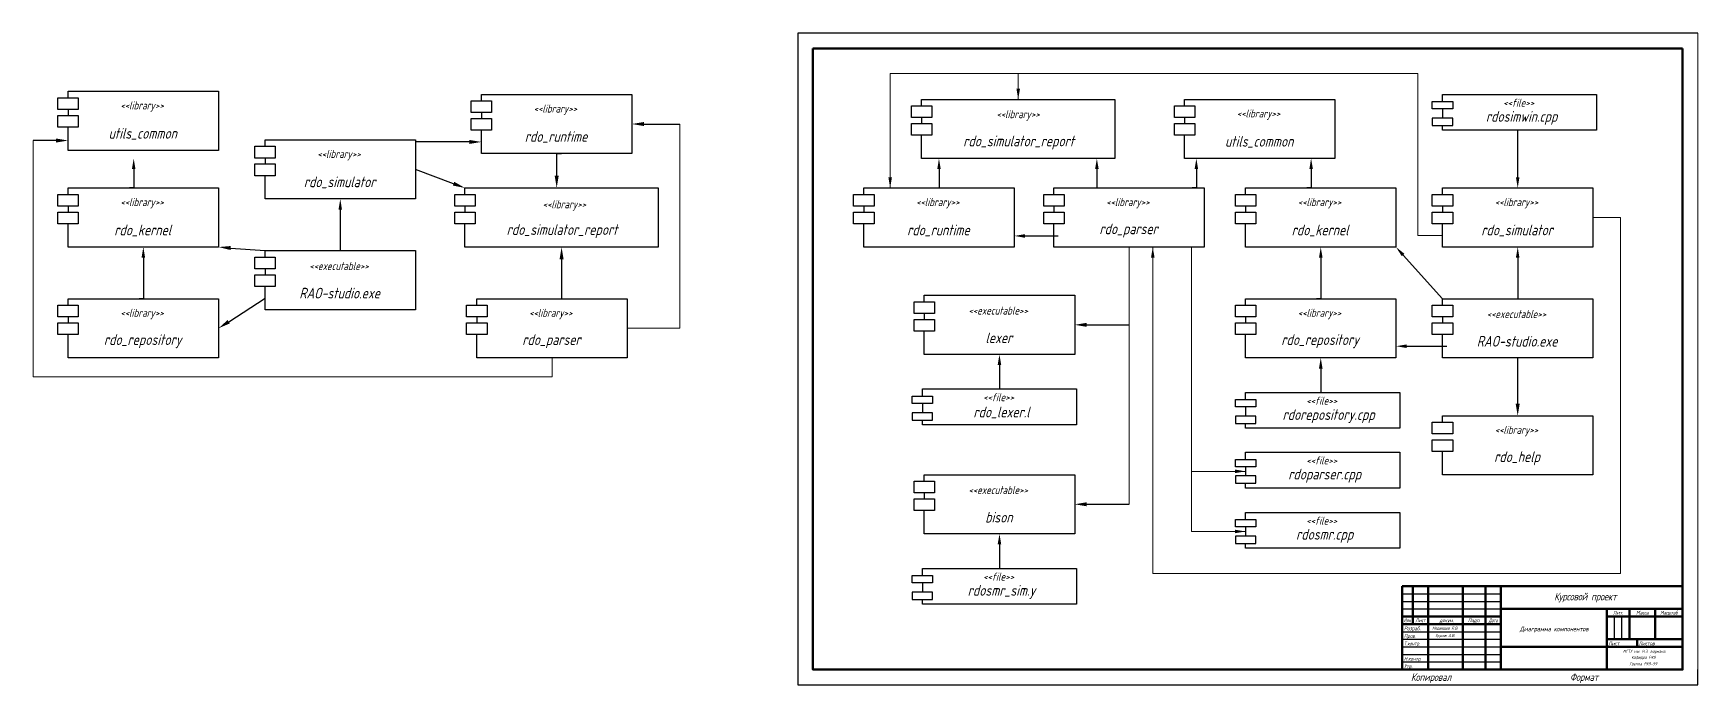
# Model space of a CAD drawing. Header units: millimetres. Extents: x 7434 to 16916, y 795 to 4488.
# Drawn here: x 7434 to 10180, y 1261 to 2336 of the extents above; entities that cross this region are included whole.
import ezdxf
from ezdxf import colors
from ezdxf.entities.mleader import LeaderData, LeaderLine
from ezdxf.enums import TextEntityAlignment as Align
from ezdxf.math import Vec2, Vec3

# ---------------------------------------------------------------- set-up
doc = ezdxf.new("R2010")
doc.units = ezdxf.units.MM
doc.styles.add('GOST 2.304', font='CS_Gost2304.shx', dxfattribs={"oblique": 15})

msp = doc.modelspace()

# ---------------------------------------------------------------- linework, layer by layer
at = {"color": 7, "linetype": 'Continuous', "lineweight": 25}
for p, q in [((8694.8, 2335.6), (8694.8, 1260.6)), ((10179.8, 2335.6), (8694.8, 2335.6)), ((9692.3, 1410.6), (9854.8, 1410.6)), ((9692.3, 1398.1), (9854.8, 1398.1)), ((9692.3, 1385.6), (9854.8, 1385.6)), ((9692.3, 1348.1), (9854.8, 1348.1)), ((10042.3, 1335.6), (10042.3, 1373.1)), ((10054.8, 1335.6), (10054.8, 1373.1)), ((9692.3, 1335.6), (9854.8, 1335.6)), ((9692.3, 1323.1), (9854.8, 1323.1)), ((9692.3, 1310.6), (9854.8, 1310.6)), ((9692.3, 1298.1), (9854.8, 1298.1)), ((10179.8, 1260.6), (10179.8, 1285.6)), ((8694.8, 1260.6), (10179.8, 1260.6))]:
    msp.add_line(p, q, dxfattribs=at)
at = {"lineweight": 0}
for p, q in [((10179.8, 2335.6), (10179.8, 1260.6)), ((9058.6, 2269.1), (8847.3, 2269.1)), ((8847.3, 2269.1), (8847.3, 2080.4)), ((9717.9, 2269.1), (9058.6, 2269.1)), ((9058.6, 2269.1), (9058.6, 2226.6)), ((9717.9, 2002), (9717.9, 2269.1)), ((8500.5, 1848.8), (8500.5, 2185.9)), ((7433.5, 1768.8), (7433.5, 2158.6)), ((10052.6, 2031.6), (10006.9, 2031.6)), ((10052.6, 1444.2), (10052.6, 2031.6)), ((9241.6, 1982.8), (9241.6, 1705.1)), ((9280.6, 1982.8), (9280.6, 1444.2)), ((9344.8, 1982.8), (9344.8, 1612.7)), ((9758.7, 2002), (9717.9, 2002)), ((8413.6, 1848.8), (8500.5, 1848.8)), ((8289.5, 1800), (8289.5, 1768.8)), ((8289.5, 1768.8), (7433.5, 1768.8)), ((9241.6, 1705.1), (9241.6, 1558.4)), ((9344.8, 1612.7), (9433.7, 1612.7)), ((9344.8, 1612.7), (9344.8, 1513.5)), ((9344.8, 1513.5), (9433.7, 1513.5)), ((9280.6, 1444.2), (10052.6, 1444.2))]:
    msp.add_line(p, q, dxfattribs=at)
at = {"color": 7, "linetype": 'Continuous', "lineweight": 60}
for p, q in [((8719.8, 2250.6), (8719.8, 2310.6)), ((9692.3, 1423.1), (10154.8, 1423.1)), ((9692.3, 1285.6), (9692.3, 1423.1)), ((9709.8, 1360.6), (9709.8, 1423.1)), ((9734.8, 1285.6), (9734.8, 1423.1)), ((9792.3, 1285.6), (9792.3, 1423.1)), ((9829.8, 1285.6), (9829.8, 1423.1)), ((9854.8, 1285.6), (9854.8, 1423.1)), ((10154.8, 1285.6), (10154.8, 1423.1)), ((9854.8, 1385.6), (10154.8, 1385.6)), ((10029.8, 1285.6), (10029.8, 1385.6)), ((10067.3, 1335.6), (10067.3, 1385.6)), ((10109.8, 1335.6), (10109.8, 1385.6)), ((9692.3, 1373.1), (9854.8, 1373.1)), ((9692.3, 1360.6), (9854.8, 1360.6)), ((10029.8, 1373.1), (10154.8, 1373.1)), ((9854.8, 1323.1), (10154.8, 1323.1)), ((10029.8, 1335.6), (10154.8, 1335.6)), ((10079.8, 1323.1), (10079.8, 1335.6)), ((9692.3, 1285.6), (10154.8, 1285.6))]:
    msp.add_line(p, q, dxfattribs=at)
at = {"color": 7, "lineweight": 60}
msp.add_line((10154.8, 2310.6), (8719.8, 2310.6), dxfattribs=at)
at = {"lineweight": 30}
for p, q in [((7490.9, 2209.9), (7490.9, 2200.1)), ((8173, 2204.7), (8173, 2194.8)), ((9758.7, 2210.7), (9758.7, 2195.5)), ((8899.1, 2196.6), (8899.1, 2186.8)), ((9333.1, 2196.6), (9333.1, 2186.8)), ((7815.9, 2129.7), (7815.9, 2119.9)), ((7490.9, 2050.4), (7490.9, 2040.6)), ((8145.7, 2050.4), (8145.7, 2040.6)), ((8803.9, 2050.4), (8803.9, 2040.6)), ((9117.5, 2050.4), (9117.5, 2040.6)), ((9433.7, 2050.4), (9433.7, 2040.6)), ((9758.7, 2050.4), (9758.7, 2040.6)), ((7815.9, 1946.9), (7815.9, 1937.1)), ((7490.9, 1867.6), (7490.9, 1857.7)), ((8165.4, 1867.6), (8165.4, 1857.7)), ((8903.6, 1873.3), (8903.6, 1863.5)), ((9433.7, 1867.6), (9433.7, 1857.7)), ((9758.7, 1867.6), (9758.7, 1857.7)), ((8900.5, 1724.7), (8900.5, 1709.5)), ((9433.7, 1718.9), (9433.7, 1703.8)), ((9433.7, 1620.3), (9433.7, 1605.2)), ((8903.6, 1577.2), (8903.6, 1567.4)), ((9433.7, 1521.1), (9433.7, 1505.9)), ((8900.5, 1428.6), (8900.5, 1413.4))]:
    msp.add_line(p, q, dxfattribs=at)
at = {"linetype": 'ByBlock', "lineweight": -2}
for p, q in [((7599.2, 2080.4), (7592.1, 2080.4)), ((9188.4, 2080.4), (9195.5, 2080.4)), ((9352.6, 2080.4), (9345.5, 2080.4)), ((9541.9, 2080.4), (9534.9, 2080.4)), ((9117.5, 2001.2), (9124.6, 2001.2)), ((7615.1, 1965.2), (7615.1, 1897.5)), ((7940, 1976.9), (7947, 1976.9)), ((9557.8, 1965.2), (9557.8, 1897.5)), ((7615.1, 1897.5), (7608, 1897.5)), ((9557.8, 1897.5), (9550.8, 1897.5)), ((9758.7, 1897.5), (9765.7, 1897.5)), ((9882.8, 1897.5), (9889.8, 1897.5)), ((7940, 1879.3), (7932, 1879.3)), ((9758.7, 1819.2), (9765.7, 1819.2)), ((9027.7, 1788.1), (9027.7, 1748.6)), ((9882.8, 1800), (9874.8, 1800)), ((9557.8, 1782.4), (9557.8, 1742.9)), ((9557.8, 1742.9), (9564.9, 1742.9)), ((9027.7, 1492), (9027.7, 1452.5))]:
    msp.add_line(p, q, dxfattribs=at)
at = {"color": 7, "linetype": 'Continuous', "lineweight": 60}
msp.add_lwpolyline([(8719.8, 2310.6), (8719.8, 1285.6), (10154.8, 1285.6), (10154.8, 2310.6)], dxfattribs=at)
at = {"lineweight": 30}
for points in [[(7474.1, 2229.2), (7507.8, 2229.2), (7507.8, 2209.9), (7474.1, 2209.9)], [(7474.1, 2200.1), (7507.8, 2200.1), (7507.8, 2180.8), (7474.1, 2180.8)], [(8156.1, 2224), (8189.8, 2224), (8189.8, 2204.7), (8156.1, 2204.7)], [(8882.3, 2215.9), (8916, 2215.9), (8916, 2196.6), (8882.3, 2196.6)], [(9316.3, 2215.9), (9350, 2215.9), (9350, 2196.6), (9316.3, 2196.6)], [(9741.8, 2222.8), (9775.5, 2222.8), (9775.5, 2210.7), (9741.8, 2210.7)], [(8156.1, 2194.8), (8189.8, 2194.8), (8189.8, 2175.5), (8156.1, 2175.5)], [(8882.3, 2186.8), (8916, 2186.8), (8916, 2167.5), (8882.3, 2167.5)], [(9316.3, 2186.8), (9350, 2186.8), (9350, 2167.5), (9316.3, 2167.5)], [(9741.8, 2183.4), (9775.5, 2183.4), (9775.5, 2195.5), (9741.8, 2195.5)], [(7799, 2149.1), (7832.8, 2149.1), (7832.8, 2129.7), (7799, 2129.7)], [(7799, 2119.9), (7832.8, 2119.9), (7832.8, 2100.6), (7799, 2100.6)], [(7474.1, 2069.7), (7507.8, 2069.7), (7507.8, 2050.4), (7474.1, 2050.4)], [(8128.8, 2069.7), (8162.6, 2069.7), (8162.6, 2050.4), (8128.8, 2050.4)], [(8787, 2069.7), (8820.7, 2069.7), (8820.7, 2050.4), (8787, 2050.4)], [(9100.7, 2069.7), (9134.4, 2069.7), (9134.4, 2050.4), (9100.7, 2050.4)], [(9416.9, 2069.7), (9450.6, 2069.7), (9450.6, 2050.4), (9416.9, 2050.4)], [(9741.8, 2069.7), (9775.5, 2069.7), (9775.5, 2050.4), (9741.8, 2050.4)], [(7474.1, 2040.6), (7507.8, 2040.6), (7507.8, 2021.3), (7474.1, 2021.3)], [(8128.8, 2040.6), (8162.6, 2040.6), (8162.6, 2021.3), (8128.8, 2021.3)], [(8787, 2040.6), (8820.7, 2040.6), (8820.7, 2021.3), (8787, 2021.3)], [(9100.7, 2040.6), (9134.4, 2040.6), (9134.4, 2021.3), (9100.7, 2021.3)], [(9416.9, 2040.6), (9450.6, 2040.6), (9450.6, 2021.3), (9416.9, 2021.3)], [(9741.8, 2040.6), (9775.5, 2040.6), (9775.5, 2021.3), (9741.8, 2021.3)], [(7799, 1966.2), (7832.8, 1966.2), (7832.8, 1946.9), (7799, 1946.9)], [(7799, 1937.1), (7832.8, 1937.1), (7832.8, 1917.8), (7799, 1917.8)], [(7474.1, 1886.9), (7507.8, 1886.9), (7507.8, 1867.6), (7474.1, 1867.6)], [(8148.5, 1886.9), (8182.3, 1886.9), (8182.3, 1867.6), (8148.5, 1867.6)], [(8886.7, 1892.6), (8920.4, 1892.6), (8920.4, 1873.3), (8886.7, 1873.3)], [(9416.9, 1886.9), (9450.6, 1886.9), (9450.6, 1867.6), (9416.9, 1867.6)], [(9741.8, 1886.9), (9775.5, 1886.9), (9775.5, 1867.6), (9741.8, 1867.6)], [(7474.1, 1857.7), (7507.8, 1857.7), (7507.8, 1838.4), (7474.1, 1838.4)], [(8148.5, 1857.7), (8182.3, 1857.7), (8182.3, 1838.4), (8148.5, 1838.4)], [(8886.7, 1863.5), (8920.4, 1863.5), (8920.4, 1844.2), (8886.7, 1844.2)], [(9416.9, 1857.7), (9450.6, 1857.7), (9450.6, 1838.4), (9416.9, 1838.4)], [(9741.8, 1857.7), (9775.5, 1857.7), (9775.5, 1838.4), (9741.8, 1838.4)], [(8883.7, 1736.8), (8917.4, 1736.8), (8917.4, 1724.7), (8883.7, 1724.7)], [(9416.9, 1731.1), (9450.6, 1731.1), (9450.6, 1718.9), (9416.9, 1718.9)], [(8883.7, 1697.4), (8917.4, 1697.4), (8917.4, 1709.5), (8883.7, 1709.5)], [(9416.9, 1691.7), (9450.6, 1691.7), (9450.6, 1703.8), (9416.9, 1703.8)], [(9741.8, 1693.8), (9775.5, 1693.8), (9775.5, 1674.5), (9741.8, 1674.5)], [(9741.8, 1664.7), (9775.5, 1664.7), (9775.5, 1645.3), (9741.8, 1645.3)], [(9416.9, 1632.4), (9450.6, 1632.4), (9450.6, 1620.3), (9416.9, 1620.3)], [(8886.7, 1596.5), (8920.4, 1596.5), (8920.4, 1577.2), (8886.7, 1577.2)], [(9416.9, 1593.1), (9450.6, 1593.1), (9450.6, 1605.2), (9416.9, 1605.2)], [(8886.7, 1567.4), (8920.4, 1567.4), (8920.4, 1548.1), (8886.7, 1548.1)], [(9416.9, 1533.2), (9450.6, 1533.2), (9450.6, 1521.1), (9416.9, 1521.1)], [(9416.9, 1493.8), (9450.6, 1493.8), (9450.6, 1505.9), (9416.9, 1505.9)], [(8883.7, 1440.7), (8917.4, 1440.7), (8917.4, 1428.6), (8883.7, 1428.6)], [(8883.7, 1401.3), (8917.4, 1401.3), (8917.4, 1413.4), (8883.7, 1413.4)]]:
    msp.add_lwpolyline(points, close=True, dxfattribs=at)
for points in [[(7490.9, 2229.2), (7490.9, 2239.9), (7739.2, 2239.9), (7739.2, 2142.3), (7490.9, 2142.3), (7490.9, 2180.8)], [(8173, 2224), (8173, 2234.6), (8421.2, 2234.6), (8421.2, 2137.1), (8173, 2137.1), (8173, 2175.5)], [(8899.1, 2215.9), (8899.1, 2226.6), (9218.2, 2226.6), (9218.2, 2129), (8899.1, 2129), (8899.1, 2147.5)], [(9333.1, 2215.9), (9333.1, 2226.6), (9581.3, 2226.6), (9581.3, 2129), (9333.1, 2129), (9333.1, 2167.5)], [(9758.7, 2222.8), (9758.7, 2234.6), (10013, 2234.6), (10013, 2175.5), (9758.7, 2175.5), (9758.7, 2183.4)], [(7815.9, 2149.1), (7815.9, 2159.7), (8064.1, 2159.7), (8064.1, 2062.2), (7815.9, 2062.2), (7815.9, 2100.6)], [(8899.1, 2137.7), (8899.1, 2167.5)], [(7490.9, 2069.7), (7490.9, 2080.4), (7739.2, 2080.4), (7739.2, 1982.8), (7490.9, 1982.8), (7490.9, 2021.3)], [(8145.7, 2069.7), (8145.7, 2080.4), (8464.7, 2080.4), (8464.7, 1982.8), (8145.7, 1982.8), (8145.7, 2001.2)], [(8803.9, 2069.7), (8803.9, 2080.4), (9052.1, 2080.4), (9052.1, 1982.8), (8803.9, 1982.8), (8803.9, 2021.3)], [(9117.5, 2069.7), (9117.5, 2080.4), (9365.7, 2080.4), (9365.7, 1982.8), (9117.5, 1982.8), (9117.5, 2021.3)], [(9433.7, 2069.7), (9433.7, 2080.4), (9681.9, 2080.4), (9681.9, 1982.8), (9433.7, 1982.8), (9433.7, 2021.3)], [(9758.7, 2069.7), (9758.7, 2080.4), (10006.9, 2080.4), (10006.9, 1982.8), (9758.7, 1982.8), (9758.7, 2021.3)], [(8145.7, 1991.4), (8145.7, 2021.3)], [(7815.9, 1966.2), (7815.9, 1976.9), (8064.1, 1976.9), (8064.1, 1879.3), (7815.9, 1879.3), (7815.9, 1917.8)], [(7490.9, 1886.9), (7490.9, 1897.5), (7739.2, 1897.5), (7739.2, 1800), (7490.9, 1800), (7490.9, 1838.4)], [(8165.4, 1886.9), (8165.4, 1897.5), (8413.6, 1897.5), (8413.6, 1800), (8165.4, 1800), (8165.4, 1838.4)], [(8903.6, 1892.6), (8903.6, 1903.3), (9151.8, 1903.3), (9151.8, 1805.7), (8903.6, 1805.7), (8903.6, 1844.2)], [(9433.7, 1886.9), (9433.7, 1897.5), (9681.9, 1897.5), (9681.9, 1800), (9433.7, 1800), (9433.7, 1838.4)], [(9758.7, 1886.9), (9758.7, 1897.5), (10006.9, 1897.5), (10006.9, 1800), (9758.7, 1800), (9758.7, 1838.4)], [(8900.5, 1736.8), (8900.5, 1748.6), (9154.8, 1748.6), (9154.8, 1689.5), (8900.5, 1689.5), (8900.5, 1697.4)], [(9433.7, 1731.1), (9433.7, 1742.9), (9688.1, 1742.9), (9688.1, 1683.8), (9433.7, 1683.8), (9433.7, 1691.7)], [(9758.7, 1693.8), (9758.7, 1704.4), (10006.9, 1704.4), (10006.9, 1606.9), (9758.7, 1606.9), (9758.7, 1645.3)], [(9433.7, 1632.4), (9433.7, 1644.3), (9688.1, 1644.3), (9688.1, 1585.2), (9433.7, 1585.2), (9433.7, 1593.1)], [(8903.6, 1596.5), (8903.6, 1607.2), (9151.8, 1607.2), (9151.8, 1509.6), (8903.6, 1509.6), (8903.6, 1548.1)], [(9433.7, 1533.2), (9433.7, 1545), (9688.1, 1545), (9688.1, 1485.9), (9433.7, 1485.9), (9433.7, 1493.8)], [(8900.5, 1440.7), (8900.5, 1452.5), (9154.8, 1452.5), (9154.8, 1393.4), (8900.5, 1393.4), (8900.5, 1401.3)]]:
    msp.add_lwpolyline(points, dxfattribs=at)
at = {"linetype": 'ByBlock', "lineweight": -2}
for points in [[(8441.2, 2185.9), (8500.5, 2185.9)], [(7470.9, 2158.6), (7433.5, 2158.6)], [(8153, 2156.3), (8064.1, 2156.3)], [(7599.2, 2111.4), (7599.2, 2080.4)], [(8127, 2087.4), (8064.1, 2110.9)], [(9188.4, 2111.4), (9188.4, 2080.4)], [(9352.6, 2111.4), (9352.6, 2080.4)], [(9541.9, 2111.4), (9541.9, 2080.4)], [(7940, 2044.6), (7940, 1976.9)], [(9069.7, 2001.2), (9117.5, 2001.2)], [(9693.7, 1969.7), (9758.7, 1897.5)], [(9882.8, 1965.2), (9882.8, 1897.5)], [(7755.9, 1859.6), (7815.9, 1898.6)], [(9171.8, 1854.5), (9241.6, 1854.5)], [(9699.5, 1819.2), (9758.7, 1819.2)], [(9882.8, 1724.4), (9882.8, 1800)], [(9171.8, 1558.4), (9241.6, 1558.4)]]:
    msp.add_lwpolyline(points, dxfattribs=at)
at = {"lineweight": 0}
for points in [[(9061.6, 2244.2), (9058.6, 2226.6), (9055.7, 2244.2)], [(8441.2, 2182.5), (8421.2, 2185.9), (8441.2, 2189.2)], [(7470.9, 2162), (7490.9, 2158.6), (7470.9, 2155.3)], [(8153, 2159.6), (8173, 2156.3), (8153, 2153)], [(7596.2, 2111.4), (7599.2, 2129), (7602.1, 2111.4)], [(9185.5, 2111.4), (9188.4, 2129), (9191.4, 2111.4)], [(9349.6, 2111.4), (9352.6, 2129), (9355.5, 2111.4)], [(9539, 2111.4), (9541.9, 2129), (9544.9, 2111.4)], [(8128.1, 2090.5), (8145.7, 2080.4), (8125.8, 2084.3)], [(8850.3, 2098), (8847.3, 2080.4), (8844.4, 2098)], [(7937.1, 2044.6), (7940, 2062.2), (7942.9, 2044.6)], [(7612.1, 1965.2), (7615.1, 1982.8), (7618, 1965.2)], [(9069.7, 1998.2), (9052.1, 2001.2), (9069.7, 2004.1)], [(9277.7, 1965.2), (9280.6, 1982.8), (9283.6, 1965.2)], [(9554.9, 1965.2), (9557.8, 1982.8), (9560.8, 1965.2)], [(9691.5, 1967.8), (9681.9, 1982.8), (9695.9, 1971.7)], [(9879.8, 1965.2), (9882.8, 1982.8), (9885.7, 1965.2)], [(7757.7, 1856.8), (7739.2, 1848.8), (7754.1, 1862.4)], [(9171.8, 1851.1), (9151.8, 1854.5), (9171.8, 1857.8)], [(9699.5, 1816.3), (9681.9, 1819.2), (9699.5, 1822.1)], [(9024.7, 1788.1), (9027.7, 1805.7), (9030.6, 1788.1)], [(9554.9, 1782.4), (9557.8, 1800), (9560.8, 1782.4)], [(9886.1, 1724.4), (9882.8, 1704.4), (9879.4, 1724.4)], [(9416.1, 1615.7), (9433.7, 1612.7), (9416.1, 1609.8)], [(9416.1, 1516.4), (9433.7, 1513.5), (9416.1, 1510.6)], [(9024.7, 1492), (9027.7, 1509.6), (9030.6, 1492)]]:
    msp.add_solid(points, dxfattribs=at)
at = {"lineweight": 30}
msp.add_solid([(9171.8, 1555), (9151.8, 1558.4), (9171.8, 1561.7)], dxfattribs=at)

# ---------------------------------------------------------------- texts
at = {"color": 7, "linetype": 'Continuous', "lineweight": 25, "style": 'GOST 2.304', "oblique": 15}
for s, p in [('Лит.', (10048.5, 1379.4)), ('Масса', (10088.5, 1379.4)), (' докум.', (9763.5, 1366.9)), ('Подп.', (9811, 1366.9))]:
    msp.add_text(s, height=6.25, dxfattribs=at).set_placement(p, align=Align.MIDDLE_CENTER)
for s, width, p in [('Масштаб', 0.91954, (10132.3, 1379.4)), ('Изм.', 0.75, (9701, 1366.9)), ('Лист', 0.9, (9722.3, 1366.9)), ('Дата', 0.8, (9842.3, 1366.9))]:
    msp.add_text(s, height=6.25, dxfattribs=dict(at, width=width)).set_placement(p, align=Align.MIDDLE_CENTER)
for s, p in [('Разраб.', (9695.2, 1350.4)), ('Пров.', (9695.2, 1337.9)), ('Лист', (10032.3, 1325.6)), ('Листов', (10082.3, 1325.6)), ('Утв.', (9695.2, 1287.9))]:
    msp.add_text(s, height=6.25, dxfattribs=at).set_placement(p)
for s, width, p in [('Т.контр.', 0.9, (9695.2, 1325.4)), ('Н.контр.', 0.95, (9695.2, 1300.4))]:
    msp.add_text(s, height=6.25, dxfattribs=dict(at, width=width)).set_placement(p)
for s, p in [('Копировал', (9739.8, 1266.9)), ('Формат', (9992.3, 1266.9))]:
    msp.add_text(s, height=12.5, dxfattribs=at).set_placement(p, align=Align.CENTER)
at = {"attachment_point": 5, "style": 'GOST 2.304'}
for s, insert, char_height in [('\\A1;<<file>>', (9884.2, 2221), 13.2), ('\\A1;<<library>>', (7612.8, 2214.6), 13.2), ('\\A1;<<library>>', (8294.8, 2209.4), 13.2), ('\\A1;<<library>>', (9058.2, 2200.1), 13.2), ('\\A1;<<library>>', (9455, 2201.3), 13.2), ('\\A1;rdosimwin.cpp', (9889.3, 2195.8), 17.6), ('\\A1;utils_common', (7614.1, 2169.7), 17.6), ('\\A1;rdo_runtime', (8296.1, 2164.5), 17.6), ('\\A1;<<library>>', (7937.8, 2134.5), 13.2), ('\\A1;rdo_simulator_report', (9059.4, 2155.2), 17.6), ('\\A1;utils_common', (9456.2, 2156.5), 17.6), ('\\A1;rdo_simulator', (7939, 2089.6), 17.6), ('\\A1;<<library>>', (7612.8, 2055.1), 13.2), ('\\A1;<<library>>', (8309.6, 2051.4), 13.2), ('\\A1;<<library>>', (8925.7, 2055.1), 13.2), ('\\A1;<<library>>', (9239.4, 2055.1), 13.2), ('\\A1;<<library>>', (9555.6, 2055.1), 13.2), ('\\A1;<<library>>', (9880.5, 2055.1), 13.2), ('\\A1;rdo_kernel', (7614.1, 2010.2), 17.6), ('\\A1;rdo_simulator_report', (8306, 2009), 17.6), ('\\A1;rdo_runtime', (8927, 2010.2), 17.6), ('\\A1;rdo_parser', (9240.7, 2010.2), 17.6), ('\\A1;rdo_kernel', (9556.8, 2010.2), 17.6), ('\\A1;rdo_simulator', (9881.8, 2010.2), 17.6), ('\\A1;<<executable>>', (7937.8, 1951.6), 13.2), ('\\A1;RAO-studio.exe', (7939, 1906.8), 17.6), ('\\A1;<<library>>', (7612.8, 1872.3), 13.2), ('\\A1;<<library>>', (8287.2, 1872.3), 13.2), ('\\A1;<<executable>>', (9025.4, 1878), 13.2), ('\\A1;<<library>>', (9555.6, 1872.3), 13.2), ('\\A1;<<executable>>', (9880.5, 1872.3), 13.2), ('\\A1;lexer', (9026.7, 1833.1), 17.6), ('\\A1;rdo_repository', (7614.1, 1827.4), 17.6), ('\\A1;rdo_parser', (8288.5, 1827.4), 17.6), ('\\A1;rdo_repository', (9556.8, 1827.4), 17.6), ('\\A1;RAO-studio.exe', (9881.8, 1827.4), 17.6), ('\\A1;<<file>>', (9026, 1735), 13.2), ('\\A1;<<file>>', (9559.2, 1729.3), 13.2), ('\\A1;rdo_lexer.l', (9031.1, 1709.8), 17.6), ('\\A1;rdorepository.cpp', (9570.8, 1703.7), 17.6), ('\\A1;<<library>>', (9880.5, 1679.2), 13.2), ('\\A1;<<file>>', (9559.2, 1630.7), 13.2), ('\\A1;rdo_help', (9881.8, 1634.3), 17.6), ('\\A1;rdoparser.cpp', (9564.3, 1605.4), 17.6), ('\\A1;<<executable>>', (9025.4, 1581.9), 13.2), ('\\A1;bison', (9026.7, 1537), 17.6), ('\\A1;<<file>>', (9559.2, 1531.4), 13.2), ('\\A1;rdosmr.cpp', (9564.3, 1506.2), 17.6), ('\\A1;<<file>>', (9026, 1438.9), 13.2), ('\\A1;rdosmr_sim.y', (9031.1, 1413.7), 17.6)]:
    msp.add_mtext(s, dxfattribs=dict(at, insert=insert, char_height=char_height))
at = {"color": 7, "attachment_point": 5, "style": 'GOST 2.304'}
for s, insert, char_height in [('\\A1;Курсовой проект', (9994.4, 1404.4), 12.5), ('\\A1;Медведев Я.В.', (9763.1, 1353.5), 5), ('\\A1;Диаграмма компонентов', (9942.9, 1351.5), 7.5), ('\\A1;Урусов А.В.', (9763.2, 1341.1), 5), ('\\A1;МГТУ им. Н.Э. Баумана', (10091.5, 1315), 5), ('\\A1;Группа РК9-99', (10089.9, 1294.4), 5), ('\\A1;Кафедра РК9', (10090.3, 1305.1), 5)]:
    msp.add_mtext(s, dxfattribs=dict(at, insert=insert, char_height=char_height))

# ---------------------------------------------------------------- leaders
at = {"lineweight": 0}
ml = msp.add_multileader_mtext('Standard', dxfattribs=at)
ml.set_content('', color=256, style='GOST 2.304')
ml.set_leader_properties()
ml.build(insert=Vec2(0, 0))
ml.multileader.update_dxf_attribs({"arrow_head_size": 17.6})
ctx = ml.context
ctx.base_point, ctx.char_height, ctx.arrow_head_size, ctx.landing_gap_size, ctx.plane_origin = Vec3(9872.2, 2175.5), 8.8, 17.6, 1.76, Vec3(9882.8, 2080.4)
ctx.text_align_type = 2
notes = []
notes.append((ctx, [(0, (1, 1, 0), (9882.8, 2175.5), (-1, 0), 7.04, [(0, [(9882.8, 2080.4)], 0, [])])]))
ctx.mtext.insert, ctx.mtext.alignment, ctx.mtext.flow_direction = Vec3(9874, 2179.9), 3, 5
ml = msp.add_multileader_mtext('Standard', dxfattribs=at)
ml.set_content('', color=256, style='GOST 2.304')
ml.set_leader_properties()
ml.build(insert=Vec2(0, 0))
ml.multileader.update_dxf_attribs({"arrow_head_size": 20})
ctx = ml.context
ctx.base_point, ctx.char_height, ctx.arrow_head_size, ctx.plane_origin = Vec3(8305.1, 2137.1), 10, 20, Vec3(8297.1, 2080.4)
notes.append((ctx, [(0, (1, 1, 0), (8297.1, 2137.1), (1, 0), 8, [(0, [(8297.1, 2080.4)], 0, [])])]))
ctx.mtext.insert, ctx.mtext.flow_direction = Vec3(8307.1, 2142.1), 5
ml = msp.add_multileader_mtext('Standard', dxfattribs=at)
ml.set_content('', color=256, style='GOST 2.304')
ml.set_leader_properties()
ml.build(insert=Vec2(0, 0))
ml.multileader.update_dxf_attribs({"arrow_head_size": 17.6})
ctx = ml.context
ctx.base_point, ctx.char_height, ctx.arrow_head_size, ctx.landing_gap_size, ctx.plane_origin = Vec3(8935, 2080.4), 8.8, 17.6, 1.76, Vec3(8928, 2129)
notes.append((ctx, [(0, (1, 1, 0), (8928, 2080.4), (1, 0), 7.04, [(0, [(8927.9, 2129)], 0, [])])]))
ctx.mtext.insert, ctx.mtext.flow_direction = Vec3(8936.8, 2084.8), 5
ml = msp.add_multileader_mtext('Standard', dxfattribs=at)
ml.set_content('', color=256, style='GOST 2.304')
ml.set_leader_properties()
ml.build(insert=Vec2(0, 0))
ml.multileader.update_dxf_attribs({"arrow_head_size": 20})
ctx = ml.context
ctx.base_point, ctx.char_height, ctx.arrow_head_size, ctx.plane_origin = Vec3(7823.9, 1976.9), 10, 20, Vec3(7739.2, 1982.8)
notes.append((ctx, [(0, (1, 1, 0), (7815.9, 1976.9), (1, 0), 8, [(0, [(7739.2, 1982.8)], 0, [])])]))
ctx.mtext.insert, ctx.mtext.flow_direction = Vec3(7825.9, 1981.9), 5
ml = msp.add_multileader_mtext('Standard', dxfattribs=at)
ml.set_content('', color=256, style='GOST 2.304')
ml.set_leader_properties()
ml.build(insert=Vec2(0, 0))
ml.multileader.update_dxf_attribs({"arrow_head_size": 20})
ctx = ml.context
ctx.base_point, ctx.char_height, ctx.arrow_head_size, ctx.plane_origin = Vec3(8313.2, 1897.5), 10, 20, Vec3(8305.2, 1982.8)
notes.append((ctx, [(0, (1, 1, 0), (8305.2, 1897.5), (1, 0), 8, [(0, [(8305.2, 1982.8)], 0, [])])]))
ctx.mtext.insert, ctx.mtext.flow_direction = Vec3(8315.2, 1902.5), 5
for ctx, leaders in notes:
    for number, flags, end, landing, length, lines in leaders:
        leader = LeaderData()
        leader.index, (leader.has_last_leader_line, leader.has_dogleg_vector, leader.attachment_direction) = number, flags
        leader.last_leader_point, leader.dogleg_vector, leader.dogleg_length = Vec3(end), Vec3(landing), length
        for number, points, colour, breaks in lines:
            line = LeaderLine()
            line.index, line.vertices, line.color, line.breaks = number, Vec3.list(points), colors.encode_raw_color(colour), breaks
            leader.lines.append(line)
        ctx.leaders.append(leader)

doc.saveas('drawing.dxf')
